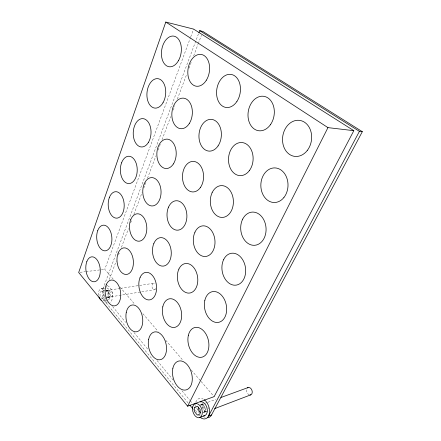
<?xml version="1.0" encoding="UTF-8"?>
<svg xmlns="http://www.w3.org/2000/svg" width="441" height="441" viewBox="0 0 441 441"><rect width="100%" height="100%" fill="white"/><g stroke="black" fill="none" stroke-linecap="round" stroke-linejoin="round"><path stroke-width="0.33" stroke-dasharray="2.21 1.65" d="M204.117 412.434L204.183 408.035L201.443 404.755L199.784 405.422M113.271 279.23L104.754 269.313L190.495 37.496M190.733 36.851L193.599 29.1M198.467 33.863L102.869 289.009L105.272 288.646M106.364 287.267L107.334 284.693M109.28 279.533L116.33 260.851M118.519 255.052L119.246 253.117M121.435 247.318L128.485 228.631M130.668 222.832L131.887 219.607M133.832 214.453L142.096 192.546M143.799 188.037L146.23 181.593M147.443 178.368L155.954 155.816M158.137 150.017L160.568 143.573M162.029 139.709L170.783 116.512M173.214 110.068L174.912 105.553M177.343 99.115L186.824 73.983M189.013 68.184L191.444 61.74M193.632 55.941L198.003 44.343M198.252 43.698L201.41 35.319M105.305 290.376L101.998 290.878L100.03 292.306L100.035 296.126L102.014 298.54L105.316 298M102.014 298.54L103.999 297.135L103.993 291.699M105.978 297.895L107.968 296.495L107.968 292.67L105.972 290.277M200.379 415.042L198.555 415.736L199.426 416.574M207.628 411.277L203.748 412.787A4.427 2.828 72.4 0 0 204.938 407.567A4.427 2.828 72.4 0 0 200.837 404.43L203.246 403.554M201.002 404.799L204.867 403.383M205.512 403.146L207.446 402.44M208.091 402.203L215.825 399.375M106.645 300.067L102.935 300.685A6.042 3.484 82.3 0 0 105.101 298.474M106.573 300.905L104.765 301.209L188.087 402.953M107.499 297.372L154.576 289.709M107.902 297.907L110.912 297.41M106.419 290.492L119.88 288.442M120.553 288.337L153.529 283.304M106.81 290.911L109.82 290.454M101.077 288.75L104.175 288.293M80.008 272.334L85.361 271.684M86.028 271.601L104.754 269.313M119.996 287.058L134.786 304.279M142.856 313.672L158.099 331.417M165.717 340.287L183.197 360.639M191.267 370.032L200.683 380.991M201.129 381.515L214.128 396.646M101.998 290.878L103.993 293.287M103.999 295.492L105.581 297.416M112.571 306.528L125.663 322.421M133.954 332.481L148.358 349.961M157.084 360.551L173.23 380.148M181.957 390.743L189.812 400.274M190.247 400.803L192.43 403.454M195.049 406.63L198.103 410.339M193.318 409.347L194.194 410.411M206.366 411.646A4.404 3.048 76 0 1 203.185 408.956A4.404 3.048 76 0 1 203.262 404.237M105.923 290.718A3.484 2.029 82.3 0 1 108.96 293.541A3.484 2.029 82.3 0 1 106.959 297.355M155.866 288.497A3.247 2.073 81.8 0 1 152.994 289.048A3.247 2.073 81.8 0 1 152.25 284.522A3.247 2.073 81.8 0 1 155.122 283.954M106.044 299.384A5.998 3.495 82.3 0 1 103.894 290.244M106.954 288.028A5.998 3.495 82.3 0 1 110.509 294.037A5.998 3.495 82.3 0 1 107.885 299.858M98.608 295.382A6.042 3.484 82.3 0 1 99.859 289.467A6.042 3.484 82.3 0 1 103.778 289.996M200.401 405.191A4.212 2.69 72.4 0 1 204.9 407.787A4.212 2.69 72.4 0 1 203.069 412.864M249.319 394.844A3.881 2.685 70.5 0 1 246.684 389.337M199.492 413.178A7.254 4.631 72.4 0 1 198.097 410.455M197.91 409.86A7.254 4.631 72.4 0 1 197.634 408.642M205.153 417.351A10.573 6.786 72.3 0 1 203.301 416.254M206.019 411.767A4.404 2.828 72.3 0 1 203.136 409.551M202.673 408.515A4.404 2.828 72.3 0 1 203.218 403.747M208.229 407.556A4.404 2.828 72.3 0 1 208.317 408.664M107.361 303.044A8.798 5.132 82.3 0 1 102.367 295.393A8.798 5.132 82.3 0 1 104.749 286.303M107.345 285.751A8.798 5.132 82.3 0 1 112.444 293.419A8.798 5.132 82.3 0 1 109.98 302.576M196.504 412.357A10.623 6.786 72.4 0 1 195.611 409.766M195.12 405.792A10.623 6.786 72.4 0 1 195.198 404.535M195.71 402.242A10.623 6.786 72.4 0 1 203.334 399.116M105.873 291.584A3.539 2.067 82.3 0 1 109.302 293.557A3.539 2.067 82.3 0 1 107.356 297.884M108.558 291.738A3.522 2.067 82.2 0 0 110.371 297.394A3.522 2.067 82.2 0 0 112.201 292.659A3.522 2.067 82.2 0 0 108.558 291.738"/><path stroke-width="0.66" d="M198.659 407.115L198.615 410.229L200.55 412.578M165.788 22.05L78.674 272.499L187.629 406.2L214.128 396.646L353.831 130.679L193.599 29.1L165.788 22.05L327.955 127.62L353.831 130.679M198.952 32.579L199.674 30.644L202.866 31.454L362.326 131.683L211.531 414.942A10.573 6.786 72.3 0 1 207.634 417.759M187.629 406.2L327.955 127.62M362.326 131.683L359.409 131.341L208.494 416.128L207.331 417.71A10.623 6.786 72.4 0 1 200.297 417.418M211.531 414.942L208.494 416.128A10.623 6.786 72.4 0 0 204.266 399.722M199.767 417.566L204.767 415.631M214.706 408.581L250.753 394.849M220.98 397.484L248.046 387.578M199.674 30.644L359.409 131.341M189.828 405.086L192.882 408.813M101.099 300.205A6.042 3.484 82.3 0 1 98.96 296.898M247.451 387.959A3.881 2.685 70.5 0 1 251.91 390.23A3.881 2.685 70.5 0 1 250.058 394.976M200.005 401.944A7.254 4.631 72.4 0 1 207.011 407.986A7.254 4.631 72.4 0 1 203.566 415.824M194.663 407.341L194.602 411.729L197.314 415.042L200.109 413.961L200.17 409.535L197.43 406.227L194.663 407.341M192.689 406.916A7.315 4.631 72.6 0 0 198.56 417.759A7.315 4.631 72.6 0 0 200.986 407.269A7.315 4.631 72.6 0 0 192.689 406.916M223.752 259.358A16.113 11.786 81.3 0 0 233.283 285.073A16.113 11.786 81.3 0 0 244.347 263.167A16.113 11.786 81.3 0 0 223.752 259.358M194.95 232.153A15.385 10.816 84.6 0 0 203.748 256.436A15.385 10.816 84.6 0 0 213.753 234.926A15.385 10.816 84.6 0 0 194.95 232.153M144.108 184.129A14.189 9.151 88.7 0 0 151.687 205.958A14.189 9.151 88.7 0 0 159.956 185.264A14.189 9.151 88.7 0 0 144.108 184.129M130.751 219.629A13.743 8.638 86.1 0 0 137.972 241.172A13.743 8.638 86.1 0 0 145.756 221.691A13.743 8.638 86.1 0 0 130.751 219.629M109.324 197.629A13.252 7.999 87.6 0 0 116.071 218.146A13.252 7.999 87.6 0 0 123.199 199.007A13.252 7.999 87.6 0 0 109.324 197.629M204.839 300.354A15.661 10.953 78.5 0 0 217.981 322.443A15.661 10.953 78.5 0 0 223.719 298.188A15.661 10.953 78.5 0 0 204.839 300.354M168.495 207.165A14.751 9.939 87 0 0 176.643 230.158A14.751 9.939 87 0 0 185.727 209.051A14.751 9.939 87 0 0 168.495 207.165M121.562 162.834A13.688 8.445 89.9 0 0 128.623 183.599A13.688 8.445 89.9 0 0 136.181 163.313A13.688 8.445 89.9 0 0 121.562 162.834M242.693 219.111A16.648 12.668 85.3 0 0 252.792 245.257A16.648 12.668 85.3 0 0 264.672 221.74A16.648 12.668 85.3 0 0 242.693 219.111M212.088 192.761A15.926 11.554 88.4 0 0 221.388 217.413A15.926 11.554 88.4 0 0 232.093 194.393A15.926 11.554 88.4 0 0 212.088 192.761M200.479 187.431A15.286 10.562 -89.6 0 0 195.76 161.88A15.286 10.562 -89.6 0 0 182.811 180.672A15.286 10.562 -89.6 0 0 200.479 187.431M173.407 163.925A14.713 9.68 -88.3 0 0 169.008 139.516A14.713 9.68 -88.3 0 0 157.189 158.054A14.713 9.68 -88.3 0 0 173.407 163.925M148.49 142.289A14.195 8.897 -87.4 0 0 144.372 118.921A14.195 8.897 -87.4 0 0 133.546 137.179A14.195 8.897 -87.4 0 0 148.49 142.289M283.916 197.496A17.309 13.588 -89 0 0 278.106 168.506A17.309 13.588 -89 0 0 261.259 189.624A17.309 13.588 -89 0 0 283.916 197.496M249.457 170.496A16.587 12.309 -86.9 0 0 244.099 142.961A16.587 12.309 -86.9 0 0 228.885 163.765A16.587 12.309 -86.9 0 0 249.457 170.496M218.075 145.899A15.931 11.196 -85.6 0 0 213.108 119.687A15.931 11.196 -85.6 0 0 199.31 140.144A15.931 11.196 -85.6 0 0 218.075 145.899M189.371 123.403A15.336 10.215 -84.9 0 0 184.751 98.387A15.336 10.215 -84.9 0 0 172.188 118.486A15.336 10.215 -84.9 0 0 189.371 123.403M163.016 102.747A14.796 9.355 -84.4 0 0 158.705 78.823A14.796 9.355 -84.4 0 0 147.228 98.552A14.796 9.355 -84.4 0 0 163.016 102.747M307.245 150.513A18.175 14.492 -81.7 0 0 301.071 120.669A18.175 14.492 -81.7 0 0 282.957 143.931A18.175 14.492 -81.7 0 0 307.245 150.513M270.377 124.786A17.414 13.059 -81.2 0 0 264.705 96.485A17.414 13.059 -81.2 0 0 248.399 119.279A17.414 13.059 -81.2 0 0 270.377 124.786M236.916 101.436A16.719 11.824 -81.1 0 0 231.674 74.523A16.719 11.824 -81.1 0 0 216.933 96.844A16.719 11.824 -81.1 0 0 236.916 101.436M206.41 80.141A16.085 10.749 -81.1 0 0 201.548 54.491A16.085 10.749 -81.1 0 0 188.169 76.326A16.085 10.749 -81.1 0 0 206.41 80.141M178.484 60.643A15.501 9.818 -81.3 0 0 173.958 36.145A15.501 9.818 -81.3 0 0 161.764 57.495A15.501 9.818 -81.3 0 0 178.484 60.643M178.892 269.06A14.928 10.11 81.7 0 0 187.238 292.967A14.928 10.11 81.7 0 0 196.603 272.825A14.928 10.11 81.7 0 0 178.892 269.06M153.87 243.371A14.299 9.338 84.2 0 0 161.621 266.039A14.299 9.338 84.2 0 0 170.149 246.216A14.299 9.338 84.2 0 0 153.87 243.371M188.346 335.369A15.264 10.182 76.6 0 0 200.765 357.37A15.264 10.182 76.6 0 0 206.107 334.311A15.264 10.182 76.6 0 0 188.346 335.369M162.779 306.859A14.536 9.448 79.6 0 0 174.25 327.459A14.536 9.448 79.6 0 0 179.057 304.99A14.536 9.448 79.6 0 0 162.779 306.859M140.106 277.45A13.908 8.77 82 0 0 147.487 299.786A13.908 8.77 82 0 0 155.508 281.143A13.908 8.77 82 0 0 140.106 277.45M118.149 253.117A13.357 8.142 84 0 0 125.04 274.374A13.357 8.142 84 0 0 132.383 256A13.357 8.142 84 0 0 118.149 253.117M97.753 230.527A12.872 7.574 85.6 0 0 104.203 250.786A12.872 7.574 85.6 0 0 110.945 232.699A12.872 7.574 85.6 0 0 97.753 230.527M172.872 368.224A14.906 9.482 75.2 0 0 184.636 390.109A14.906 9.482 75.2 0 0 189.613 368.152A14.906 9.482 75.2 0 0 172.872 368.224M148.656 339.289A14.184 8.837 78 0 0 159.548 359.812A14.184 8.837 78 0 0 164.041 338.379A14.184 8.837 78 0 0 148.656 339.289M126.242 312.504A13.566 8.236 80.3 0 0 136.352 331.803A13.566 8.236 80.3 0 0 140.425 310.877A13.566 8.236 80.3 0 0 126.242 312.504M106.237 284.765A13.021 7.679 82.2 0 0 112.824 305.729A13.021 7.679 82.2 0 0 119.759 288.375A13.021 7.679 82.2 0 0 106.237 284.765M86.8 261.673A12.535 7.166 83.9 0 0 92.979 281.678A12.535 7.166 83.9 0 0 99.357 264.561A12.535 7.166 83.9 0 0 86.8 261.673"/></g></svg>
